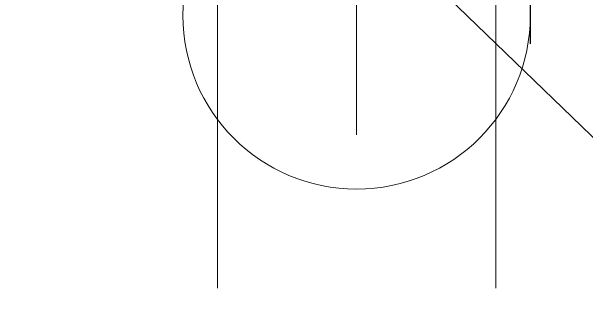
# Model space of a CAD drawing. Header units: millimetres. Extents: x -1069826 to 2704411, y -432732 to 412301.
# Drawn here: x 2026419 to 2094897, y -100223 to -65061 of the extents above; entities that cross this region are included whole.
import ezdxf

# ---------------------------------------------------------------- set-up
doc = ezdxf.new("R2010")
doc.units = ezdxf.units.MM
doc.header["$LTSCALE"] = 1000
doc.header["$MEASUREMENT"] = 0
doc.layers.add('0-RAM-T', color=7, linetype='Continuous')
doc.layers.add('WIADUKT', color=7, linetype='Continuous')
doc.layers.add('Kraweznik', color=4, linetype='Continuous', lineweight=0)

# ---------------------------------------------------------------- blocks, each defined once
blk = doc.blocks.new('A$C12A06775')
at = {"layer": 'Kraweznik', "color": 4, "linetype": 'Continuous', "ltscale": 0.1}
blk.add_circle((20689, 20689), 20689, dxfattribs=at)

msp = doc.modelspace()

# ---------------------------------------------------------------- linework, layer by layer
at = {"layer": '0-RAM-T', "color": 3, "linetype": 'Continuous'}
msp.add_line((2088192.9988, -7295.1504), (2088192.9988, -68916.4982), dxfattribs=at)
at = {"layer": 'Kraweznik', "color": 3, "linetype": 'Continuous', "ltscale": 0.1}
for p, q in [((2084116.0026, 191731.8719, 0.05), (2084116.0026, -98019.7334, 0.05)), ((2050936.0026, 189640.079, 0.05), (2050936.0026, -98019.7334, 0.05))]:
    msp.add_line(p, q, dxfattribs=at)
at = {"layer": 'Kraweznik', "color": 1, "linetype": 'Continuous', "ltscale": 0.1}
msp.add_line((2067516.0026, 55795.4217, 0.05), (2067516.0026, -79778.8831, 0.05), dxfattribs=at)
at = {"layer": 'WIADUKT', "color": 40, "linetype": 'Continuous'}
msp.add_line((1719473.0945, 284481.4135), (2318348.8132, -295880.2237), dxfattribs=at)

# ---------------------------------------------------------------- block references
msp.add_blockref('A$C12A06775', (2046826.8145, -86231.5493, 0.05), dxfattribs=at)

doc.saveas('drawing.dxf')
